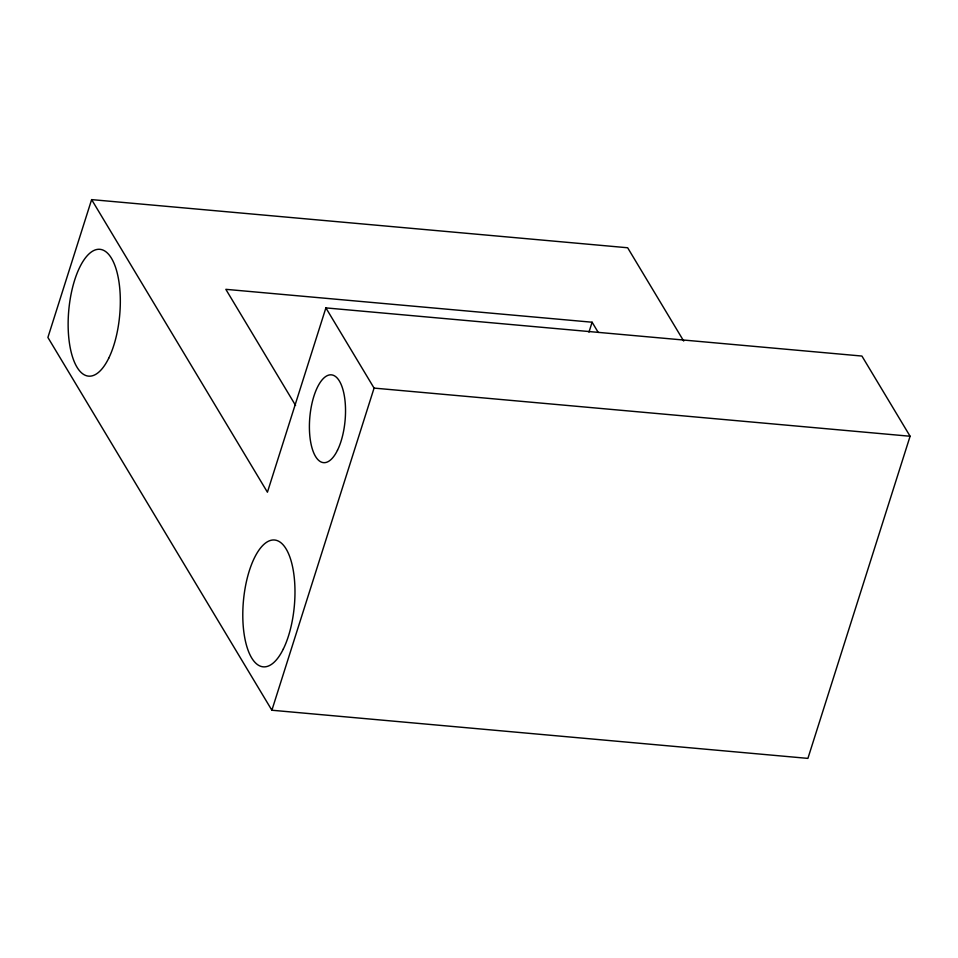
<?xml version="1.0" encoding="UTF-8"?>
<svg xmlns="http://www.w3.org/2000/svg" width="958" height="958" viewBox="0 0 958 958"><rect width="100%" height="100%" fill="white"/><g stroke="black" fill="none" stroke-linecap="round" stroke-linejoin="round"><path stroke-width="1.44" d="M91.621 199.611L47.9 337.456L271.88 710.237L807.905 758.389L910.1 436.249L861.925 356.053L325.888 307.901L267.426 492.208L91.621 199.611L627.658 247.763L683.701 341.036M271.88 710.237L374.075 388.098L325.888 307.901M588.954 332.175L592.104 322.223L225.825 289.328L295.579 405.426M374.075 388.098L910.1 436.249M592.104 322.223L598.235 332.438M108.673 358.316A63.671 25.579 -84.9 0 0 105.859 251.726A63.671 25.579 -84.9 0 0 68.186 328.223A63.671 25.579 -84.9 0 0 108.673 358.316M283.329 649.009A63.671 25.579 -84.9 0 0 280.514 542.42A63.671 25.579 -84.9 0 0 242.841 618.916A63.671 25.579 -84.9 0 0 283.329 649.009M337.467 450.308A44.08 17.711 -84.9 0 0 335.516 376.518A44.08 17.711 -84.9 0 0 309.434 429.471A44.08 17.711 -84.9 0 0 337.467 450.308"/></g></svg>
